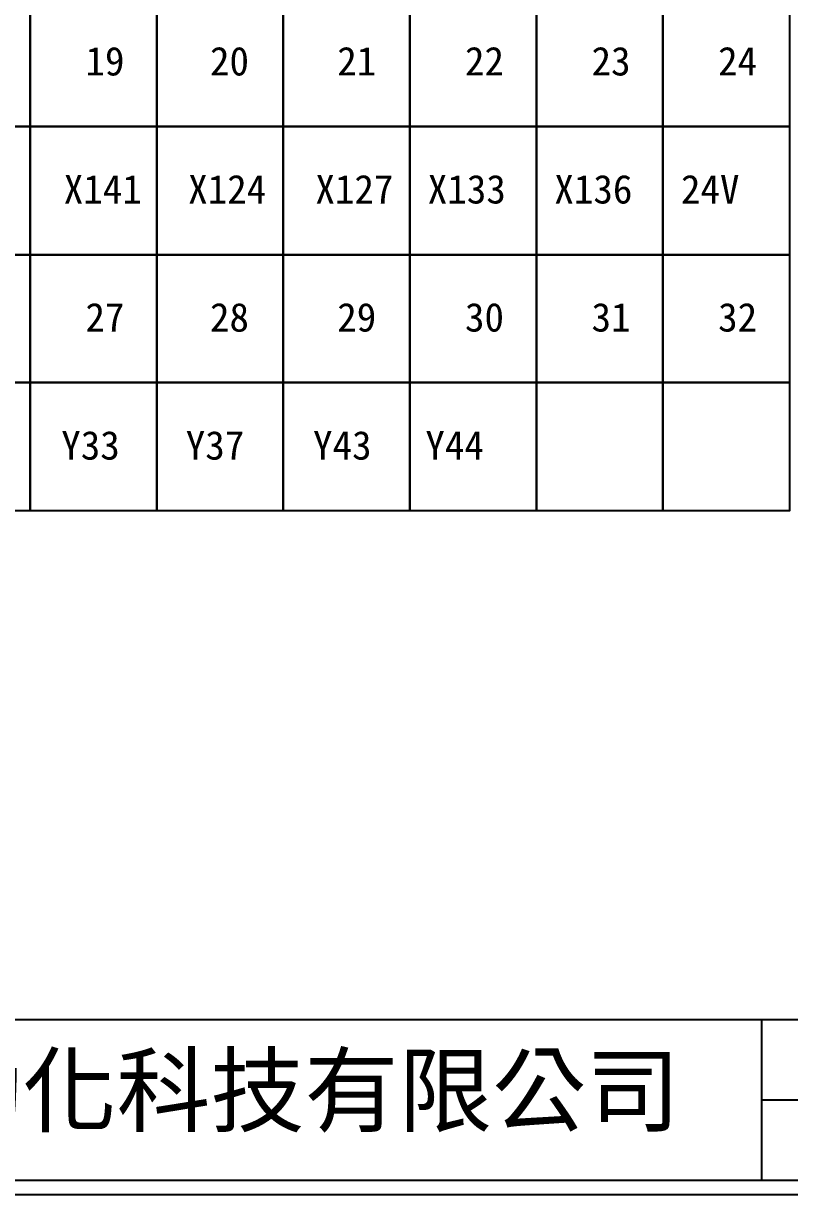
# Model space of a CAD drawing. Extents: x 926 to 1213, y 3 to 207.
# Drawn here: x 997.2 to 1063.9, y 3 to 105.1 of the extents above; entities that cross this region are included whole.
import ezdxf

# ---------------------------------------------------------------- set-up
doc = ezdxf.new("R2010")
doc.units = 0
doc.layers.get('0').update_dxf_attribs({"linetype": 'CONTINUOUS'})
doc.layers.add('圖框層', color=7, linetype='CONTINUOUS')
doc.styles.add('STSL', font='KAIU.TTF')

msp = doc.modelspace()

# ---------------------------------------------------------------- linework, layer by layer
for points in [[(986.72, 107.23), (997.75, 107.23), (997.75, 96.07), (986.72, 96.07)], [(997.75, 107.23), (1008.78, 107.23), (1008.78, 96.07), (997.75, 96.07)], [(1008.78, 107.23), (1019.8, 107.23), (1019.8, 96.07), (1008.78, 96.07)], [(1019.8, 107.23), (1030.83, 107.23), (1030.83, 96.07), (1019.8, 96.07)], [(1030.83, 107.23), (1041.86, 107.23), (1041.86, 96.07), (1030.83, 96.07)], [(1041.86, 107.23), (1052.88, 107.23), (1052.88, 96.07), (1041.86, 96.07)], [(1052.88, 107.23), (1063.91, 107.23), (1063.91, 96.07), (1052.88, 96.07)], [(986.72, 96.07), (997.75, 96.07), (997.75, 84.91), (986.72, 84.91)], [(997.75, 96.07), (1008.78, 96.07), (1008.78, 84.91), (997.75, 84.91)], [(1008.78, 96.07), (1019.8, 96.07), (1019.8, 84.91), (1008.78, 84.91)], [(1019.8, 96.07), (1030.83, 96.07), (1030.83, 84.91), (1019.8, 84.91)], [(1030.83, 96.07), (1041.86, 96.07), (1041.86, 84.91), (1030.83, 84.91)], [(1041.86, 96.07), (1052.88, 96.07), (1052.88, 84.91), (1041.86, 84.91)], [(1052.88, 96.07), (1063.91, 96.07), (1063.91, 84.91), (1052.88, 84.91)], [(986.72, 84.91), (997.75, 84.91), (997.75, 73.76), (986.72, 73.76)], [(997.75, 84.91), (1008.78, 84.91), (1008.78, 73.76), (997.75, 73.76)], [(1008.78, 84.91), (1019.8, 84.91), (1019.8, 73.76), (1008.78, 73.76)], [(1019.8, 84.91), (1030.83, 84.91), (1030.83, 73.76), (1019.8, 73.76)], [(1030.83, 84.91), (1041.86, 84.91), (1041.86, 73.76), (1030.83, 73.76)], [(1041.86, 84.91), (1052.88, 84.91), (1052.88, 73.76), (1041.86, 73.76)], [(1052.88, 84.91), (1063.91, 84.91), (1063.91, 73.76), (1052.88, 73.76)], [(986.72, 73.76), (997.75, 73.76), (997.75, 62.6), (986.72, 62.6)], [(997.75, 73.76), (1008.78, 73.76), (1008.78, 62.6), (997.75, 62.6)], [(1008.78, 73.76), (1019.8, 73.76), (1019.8, 62.6), (1008.78, 62.6)], [(1019.8, 73.76), (1030.83, 73.76), (1030.83, 62.6), (1019.8, 62.6)], [(1030.83, 73.76), (1041.86, 73.76), (1041.86, 62.6), (1030.83, 62.6)], [(1041.86, 73.76), (1052.88, 73.76), (1052.88, 62.6), (1041.86, 62.6)], [(1052.88, 73.76), (1063.91, 73.76), (1063.91, 62.6), (1052.88, 62.6)]]:
    msp.add_lwpolyline(points, close=True)
at = {"layer": '圖框層', "color": 7}
for p, q in [((926.99, 18.25), (1211.49, 18.25)), ((1061.49, 4.25), (1061.49, 18.25)), ((1061.49, 11.25), (1211.49, 11.25)), ((926.99, 4.25), (1211.49, 4.25)), ((925.74, 3), (1212.74, 3))]:
    msp.add_line(p, q, dxfattribs=at)

# ---------------------------------------------------------------- texts
at = {"layer": '圖框層', "color": 4, "style": 'STSL'}
for s, height, p in [('19', 2.5, (1002.56, 100.53)), ('20', 2.5, (1013.41, 100.53)), ('21', 2.5, (1024.5, 100.53)), ('22', 2.5, (1035.63, 100.53)), ('23', 2.5, (1046.66, 100.53)), ('24', 2.5, (1057.69, 100.53)), ('X141', 2.5, (1000.67, 89.37)), ('X124', 2.5, (1011.51, 89.37)), ('X127', 2.5, (1022.6, 89.37)), ('X133', 2.5, (1032.39, 89.37)), ('X136', 2.5, (1043.42, 89.37)), ('24V', 2.5, (1054.45, 89.37)), ('27', 2.5, (1002.56, 78.21)), ('28', 2.5, (1013.41, 78.21)), ('29', 2.5, (1024.5, 78.21)), ('30', 2.5, (1035.63, 78.21)), ('31', 2.5, (1046.66, 78.21)), ('32', 2.5, (1057.69, 78.21)), ('Y33', 2.5, (1000.45, 67.05)), ('Y37', 2.5, (1011.3, 67.05)), ('Y43', 2.5, (1022.39, 67.05)), ('Y44', 2.5, (1032.18, 67.05)), ('泓陞自動化科技有限公司', 6, (964.35, 9.08))]:
    msp.add_text(s, height=height, dxfattribs=at).set_placement(p)

doc.saveas('drawing.dxf')
